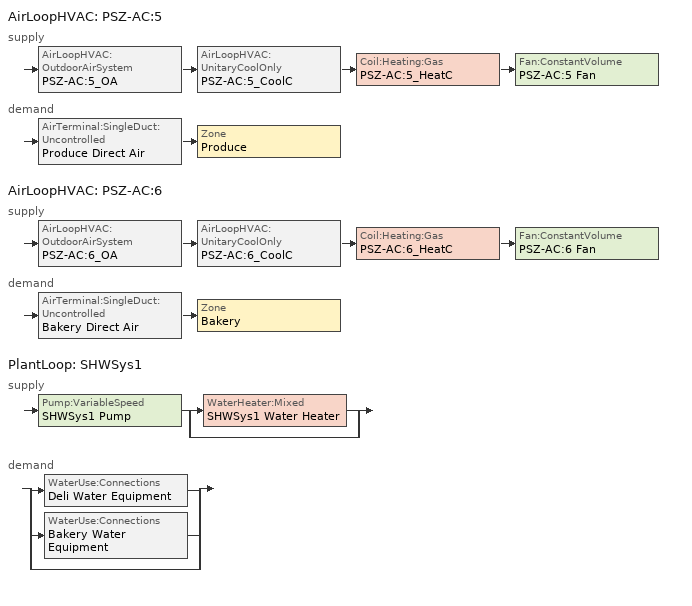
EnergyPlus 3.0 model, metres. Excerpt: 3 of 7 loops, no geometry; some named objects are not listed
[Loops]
AirLoopHVAC 'PSZ-AC:5'
 supply: AirLoopHVAC:OutdoorAirSystem 'PSZ-AC:5_OA' > AirLoopHVAC:UnitaryCoolOnly 'PSZ-AC:5_CoolC' > Coil:Heating:Gas 'PSZ-AC:5_HeatC' > Fan:ConstantVolume 'PSZ-AC:5 Fan'
 demand: AirTerminal:SingleDuct:Uncontrolled 'Produce Direct Air' > Zone 'Produce'
AirLoopHVAC 'PSZ-AC:6'
 supply: AirLoopHVAC:OutdoorAirSystem 'PSZ-AC:6_OA' > AirLoopHVAC:UnitaryCoolOnly 'PSZ-AC:6_CoolC' > Coil:Heating:Gas 'PSZ-AC:6_HeatC' > Fan:ConstantVolume 'PSZ-AC:6 Fan'
 demand: AirTerminal:SingleDuct:Uncontrolled 'Bakery Direct Air' > Zone 'Bakery'
PlantLoop 'SHWSys1'
 supply: Pump:VariableSpeed 'SHWSys1 Pump' > split
  | WaterHeater:Mixed 'SHWSys1 Water Heater'
  | bypass
 demand: split
  | WaterUse:Connections 'Deli Water Equipment'
  | WaterUse:Connections 'Bakery Water Equipment'
  | bypass
[ComponentCost:LineItem]
Name | Line Item Type | Item | Cost per Each | Quantity | Cost per Unit of Output Capacity
Infiltration:Produce | General | Produce | 1 | 0.3253
People:Produce | General | Produce | 1 | 61.2485
LIGHTING EQUIP:Produce | Lights | Produce |  |  | 1
ElectricEquipment:Produce:MiscPlug | General | Produce | 1 | 3.8271
Infiltration:Bakery | General | Bakery | 1 | 0.1204
People:Bakery | General | Bakery | 1 | 17.9984
LIGHTING EQUIP:Bakery | Lights | Bakery |  |  | 1
ElectricEquipment:Bakery:MiscPlug | General | Bakery | 1 | 5.6232
GasEquipment:Bakery:MiscGas | General | Bakery | 1 | 11.2464
[Sizing:Zone] Zone Cooling Design Supply Air Temperature {C}=14; Zone Heating Design Supply Air Temperature {C}=40; Zone Cooling Design Supply Air Humidity Ratio {kg-H20/kg-air}=0.0085; Zone Heating Design Supply Air Humidity Ratio {kg-H20/kg-air}=0.008; Outdoor Air Method=Flow/Zone; Outside Air Flow per Zone Floor Area=0; Zone Sizing Factor=0; Cooling Design Air Flow Method {Flow/Zone | DesignDay}=DesignDay; Cooling Design Air Flow Rate=0; Cooling Minimum Air Flow=0; Cooling Minimum Air Flow Fraction=0; Heating Design Air Flow Method {Flow/Zone | DesignDay}=DesignDay; Heating Design Air Flow Rate=0
Name | Outside Air Flow per Zone {m3/s}
Produce | 1.06705
Bakery | 1.17987
[ZoneControl:Thermostat] Control Type Schedule=Dual Zone Control Type Sched
Name | Zone | Control 1
Produce Thermostat | Produce | Produce DualSPSched
Bakery Thermostat | Bakery | Bakery DualSPSched
[ThermostatSetpoint:DualSetpoint] Heating Setpoint Temperature Schedule=HtgSetP_Sch; Cooling Setpoint Temperature Schedule=ClgSetP_Sch
Produce DualSPSched; Bakery DualSPSched
[Zone equipment]
Produce: Produce Direct Air
Bakery: Bakery Exhaust Fan, Bakery Direct Air
[AirTerminal:SingleDuct:Uncontrolled] Availability Schedule=ALWAYS_ON; Maximum Air Flow Rate {m3/s}=AUTOSIZE
Produce Direct Air; Bakery Direct Air
[SetpointManager:SingleZone:Reheat] Control Variable=Temperature; Minimum Supply Air Temperature C=10; Maximum Supply Air Temperature C=50
Name | Control Zone | Setpoint Node or NodeList
SupAirTemp MngrProduce | Produce | PSZ-AC:5 Supply Equipment Outlet Node
SupAirTemp MngrBakery | Bakery | PSZ-AC:6 Supply Equipment Outlet Node
[WaterUse:Connections]
Name | Water Use Equipment 1
Deli Water Equipment | Deli Water Equipment
Bakery Water Equipment | Bakery Water Equipment
[WaterUse:Equipment] Peak Flow Rate {m3/s}=5.25E-6; Flow Rate Fraction Schedule=BLDG_SWH_SCH
Name | Target Temperature Schedule | Hot Water Supply Temperature Schedule Name  {C} | Zone | Sensible Fraction Schedule | Latent Fraction Schedule
Deli Water Equipment | Deli Water Equipment Temp Sched | Deli Water Equipment Hot Supply Temp Sched | Deli | Deli Water Equipment Sensible fract sched | Deli Water Equipment Latent fract sched
Bakery Water Equipment | Bakery Water Equipment Temp Sched | Bakery Water Equipment Hot Supply Temp Sched | Bakery | Bakery Water Equipment Sensible fract sched | Bakery Water Equipment Latent fract sched
[Refrigeration:Case] Availablility Schedule=ALWAYS_ON; Rated Ambient Temperature {C}=23.88; Rated Ambient Relative Humidity {%}=55; Case Operating Temperature {C}=2.2; Latent Case Credit Curve Type=CaseTemperatureMethod; Case Lighting Schedule=BLDG_LIGHT_SCH; Fraction Of Lighting Energy To Case=1; Case Anti-Sweat Heater Power per Unit Length {W/m}=0; Minimum Anti-Sweat Heater Power per Unit Length {W/m}=0; Anti-Sweat Heater Control Type {******}=None; Humidity At Zero Anti-Sweat Heater Energy {%}=0; Case Height {m}=0; Case Defrost Power per Unit Length {W/m}=0; Defrost Energy Correction Curve Type=None; Under Case HVAC Return Air Fraction=0
Name | Zone | Rated Total Cooling Capacity per Unit length {W/m} | Rated Latent Heat Ratio | Rated Runtime Fraction | Case Length {m} | Latent Case Credit Curve | Standard Case Fan Power per Unit Length {W/m} | Operating Case Fan Power per Unit Length {W/m} | Standard Case Lighting Power per Unit Length {W/m} | Fraction of Anti-Sweat Heater Energy To Case | Case Defrost Type {*******} | Case Defrost Schedule | Case Defrost Drip-Down Schedule | Refrigerated Case Restocking Schedule | Case Credit Fraction Schedule | Case Defrost Type
Produce_Case:1_ MULTIDECKDIARYANDDELICASE | Produce | 1442.25 | 0.3 | 0.85 | 30 | Produce_Case:1_ MULTIDECKDIARYANDDELICASEMultiShelfVertical_LatentEnergyMult | 41 | 41 | 60 | 0.2 | OffCycle | Produce_Case:1_ MULTIDECKDIARYANDDELICASE_CaseDefrost2aDaySched | Produce_Case:1_ MULTIDECKDIARYANDDELICASE_CaseDripDown2aDaySched | Produce_Case:1_ MULTIDECKDIARYANDDELICASE_CaseStockingSched | Produce_Case:1_ MULTIDECKDIARYANDDELICASE_CaseCreditReduxSched
Bakery_Case:1_WALKINFREEZER | Bakery | 461.52 | 0.1 | 0.4 | 2.4 | Bakery_Case:1_WALKINFREEZERSingleShelfHorizontal_LatentEnergyMult | 63 | 63 | 26.25 | 0 |  | Bakery_Case:1_WALKINFREEZER_CaseDefrost2aDaySched | Bakery_Case:1_WALKINFREEZER_CaseDripDown2aDaySched | Bakery_Case:1_WALKINFREEZER_WalkInStockingSched | Bakery_Case:1_WALKINFREEZER_CaseCreditReduxSched | NONE
[Fan:ZoneExhaust]
Bakery Exhaust Fan: Availability Schedule=Hours_of_operation; Fan Efficiency=0.35; Pressure Rise {Pa}=250; Maximum Flow Rate {m3/s} [*******]=1.1799
[AirLoopHVAC] Design Supply Air Flow Rate {m3/s}=AUTOSIZE
PSZ-AC:5; PSZ-AC:6
[SetpointManager:MixedAir]
Name | Control Variable {Temperature} | Control Variable | Setpoint Node or NodeList
PSZ-AC:5_CoolC SAT Manager; PSZ-AC:6_CoolC SAT Manager | Temperature
PSZ-AC:5_HeatC MixedAir Manager |  | Temperature | PSZ-AC:5_HeatC-PSZ-AC:5 FanNode
PSZ-AC:5_OAMixed Air Temp Manager |  | Temperature | PSZ-AC:5_OA-PSZ-AC:5_CoolCNode
PSZ-AC:6_HeatC MixedAir Manager |  | Temperature | PSZ-AC:6_HeatC-PSZ-AC:6 FanNode
PSZ-AC:6_OAMixed Air Temp Manager |  | Temperature | PSZ-AC:6_OA-PSZ-AC:6_CoolCNode
[Sizing:System] Type Of Load To Size On {Sensible}=Sensible; Design Outdoor Air Flow Rate {m3/s}=AUTOSIZE; Minimum System Air Flow Ratio=0.3; Preheat Design Temperature {C}=7; Preheat Design Humidity Ratio {kg-H2O/kg-air}=0.008; Precool Design Temperature {C}=12.8; Precool Design Humidity Ratio {kg-H2O/kg-air}=0.008; Central Cooling Design Supply Air Temperature {C}=12.8; Central Heating Design Supply Air Temperature {C}=40; Sizing Option {Coincident | NonCoincident}=NonCoincident; 100% Outdoor Air in Cooling {Yes | No}=No; 100% Outdoor Air in Heating {Yes | No}=No; Central Cooling Design Supply Air Humidity Ratio {kg-H2O/kg-air}=0.0085; Central Heating Design Supply Air Humidity Ratio {kg-H2O/kg-air}=0.008; Cooling Design Air Flow Method=DesignDay; Cooling Design Air Flow Rate {m3/s}=0; Heating Design Air Flow Method=DesignDay; Heating Design Air Flow Rate {m3/s}=0
PSZ-AC:5; PSZ-AC:6
[Controller:OutdoorAir] Minimum Outdoor Air Flow Rate {m3/s}=AUTOSIZE; Maximum Outdoor Air Flow Rate {m3/s}=AUTOSIZE; Economizer Control Type=NoEconomizer; Economizer Control Action Type=ModulateFlow; Economizer Maximum Limit Dry-Bulb Temperature {C}=28; Economizer Maximum Limit Enthalpy {J/kg}=64000; Economizer Minimum Limit Dry-Bulb Temperature {C}=0; Lockout Type=NoLockout; Minimum Limit Type=FixedMinimum; Minimum Outdoor Air Schedule=MinOA_Sched
PSZ-AC:5_OA_Controller; PSZ-AC:6_OA_Controller
[AirLoopHVAC:UnitaryCoolOnly] Availablility Schedule=ALWAYS_ON
Name | Cooling Coil
PSZ-AC:5_CoolC | PSZ-AC:5_CoolC DXCoil
PSZ-AC:6_CoolC | PSZ-AC:6_CoolC DXCoil
[Coil:Cooling:DX:SingleSpeed] Availablility Schedule=ALWAYS_ON; Rated Total Cooling Capacity {W}=AUTOSIZE; Rated Sensible Heat Ratio=AUTOSIZE; Rated COP=2.78429; Rated Air Flow Rate {m3/s}=AUTOSIZE; Supply Air Fan Operating Mode=ContinuousFanWithCyclingCompressor
Name | Total Cooling Capacity Function of Temperature Curve | Total Cooling Capacity Function of Flow Fraction Curve Name) | Energy Input Ratio Function of Temperature Curve | Energy Input Ratio Function of Flow Fraction Curve | Part Load Fraction Correlation Curve
PSZ-AC:5_CoolC DXCoil | PSZ-AC:5_CoolCLennoxStandard10Ton_TGA120S2B_CapFT | PSZ-AC:5_CoolCLennoxStandard10Ton_TGA120S2B_CapFF | PSZ-AC:5_CoolCLennoxStandard10Ton_TGA120S2B_EIRFT | PSZ-AC:5_CoolCLennoxStandard10Ton_TGA120S2B_EIRFFF | PSZ-AC:5_CoolCLennoxStandard10Ton_TGA120S2B_PLR
PSZ-AC:6_CoolC DXCoil | PSZ-AC:6_CoolCLennoxStandard10Ton_TGA120S2B_CapFT | PSZ-AC:6_CoolCLennoxStandard10Ton_TGA120S2B_CapFF | PSZ-AC:6_CoolCLennoxStandard10Ton_TGA120S2B_EIRFT | PSZ-AC:6_CoolCLennoxStandard10Ton_TGA120S2B_EIRFFF | PSZ-AC:6_CoolCLennoxStandard10Ton_TGA120S2B_PLR
[Coil:Heating:Gas] Availablility Schedule=ALWAYS_ON; Gas Burner Efficiency=0.8; Nominal Capacity {W}=AUTOSIZE
PSZ-AC:5_HeatC; PSZ-AC:6_HeatC
[Fan:ConstantVolume] Availablility Schedule=HVACOperationSchd; Fan Efficiency=0.263678; Pressure Rise {Pa}=500; Maximum Flow Rate {m3/s}=AUTOSIZE; Motor Efficiency=0.825; Motor In Airstream Fraction=1
PSZ-AC:5 Fan; PSZ-AC:6 Fan
[PlantLoop]
SHWSys1: Fluid Type {WATER}=Water; Loop Equipment Operation Scheme=SHWSys1 Loop Operation Scheme List; Maximum Loop Temperature {C}=60; Minimum Loop Temperature {C}=10; Maximum Loop Flow Rate {m3/s}=AUTOSIZE; Minimum Loop Flow Rate {m3/s}=0; Loop Volume {m3}=AUTOSIZE; Load Distribution Scheme {OPTIMAL | SEQUENTIAL}=Optimal
[Sizing:Plant]
SHWSys1: Loop Type {COOLING | HEATING}=Heating; Design Loop Exit Temperature {C}=60; Design Loop Temperature Difference {C}=5
[SetpointManager:Scheduled]
SHWSys1 Loop Setpoint Manager: Control Variable {TEMP}=Temperature; Schedule=SHWSys1-Loop-Temp-Schedule; Setpoint Node=SHWSys1 Supply Outlet Node
[PlantEquipmentOperationSchemes]
SHWSys1 Loop Operation Scheme List: Control Scheme 1 Object Type {*******}=PlantEquipmentOperation:HeatingLoad; Control Scheme 1=SHWSys1 Operation Scheme; Control Scheme 1 Schedule=PlantOnSched
[PlantEquipmentOperation:HeatingLoad]
SHWSys1 Operation Scheme: Load Range 1 Lower Limit {W}=0; Load Range 1 Upper Limit {W}=1000000000000000; Priority Control 1 Equipment List=SHWSys1 Equipment List
[PlantEquipmentList]
SHWSys1 Equipment List: SHWSys1 Water Heater
[Pump:VariableSpeed]
SHWSys1 Pump: Rated Flow Rate {m3/s}=AUTOSIZE; Rated Pump Head {Pa} [179352 Pa = 60 ft]=0.1; Rated Power Consumption {W}=AUTOSIZE; Motor Efficiency=1; Fraction of Motor Inefficiencies to Fluid Stream=0; Coefficient 1 of the Part Load Performance Curve=0; Coefficient 2 of the Part Load Performance Curve=1; Coefficient 3 of the Part Load Performance Curve=0; Coefficient 4 of the Part Load Performance Curve=0; Minimum Flow Rate {m3/s}=0; Pump Control Type {Continuous | Intermittent}=Intermittent
[WaterHeater:Mixed]
SHWSys1 Water Heater: Tank Volume {m3}=0.4; Setpoint Temperature Schedule=SHWSys1 Water Heater Setpoint Temperature Schedule Name; Deadband Temperature Difference {deltaC}=2; Maximum Temperature Limit {C}=82.2222; Heater Control Type {Cycle | Modulate}=Cycle; Heater Maximum Capacity {W}=845000; Heater Fuel Type=NATURALGAS; Heater Thermal Efficiency=0.8; Off Cycle Parasitic Fuel Consumption Rate {W}=20; Off Cycle Parasitic Fuel Type=NATURALGAS; Off Cycle Parasitic Heat Fraction To Tank=0.8; On Cycle Parasitic Fuel Type=NATURALGAS; Ambient Temperature Indicator {Schedule | Zone | Outdoors}=SCHEDULE; Ambient Temperature Schedule=SHWSys1 Water Heater Ambient Temperature Schedule Name; Off Cycle Loss Coefficient to Ambient Temperature {W/K}=6; On Cycle Loss Coefficient to Ambient Temperature {W/K}=6; Use Side Effectiveness=1; Source Side Effectiveness=1; Use Side Design Flow Rate=AUTOSIZE; Source Side Design Flow Rate=AUTOSIZE; Indirect Water Heater Recovery Time=1.5
[Schedule:Compact]
Hours_of_operation; HVACOperationSchd: Through: 12/31, For: Weekdays SummerDesignDay, Until: 06:00, 0, Until: 22:00, 1, Until: 24:00, 0, For: Saturday WinterDesignDay, Until: 06:00, 0, Until: 22:00, 1, Until: 24:00, 0, For: Sunday Holidays AllOtherDays, Until: 06:00, 0, Until: 22:00, 1, Until: 24:00, 0
ALWAYS_ON; PlantOnSched; MinOA_Sched: Through: 12/31, For: AllDays, Until: 24:00, 1
BLDG_LIGHT_SCH: Through: 12/31, For: Weekdays, Until: 06:00, 0.05, Until: 08:00, 0.2, Until: 09:00, 0.5, Until: 18:00, 0.9, Until: 20:00, 0.6, Until: 21:00, 0.5, Until: 22:00, 0.2, Until: 24:00, 0.05, For: Saturday, Until: 06:00, 0.05, Until: 08:00, 0.1, Until: 09:00, 0.3, Until: 10:00, 0.6, Until: 18:00, 0.9, Until: 19:00, 0.5, Until: 21:00, 0.3, Until: 22:00, 0.1, Until: 24:00, 0.05, For: SummerDesignDay, Until: 24:00, 1, For: WinterDesignDay, Until: 24:00, 0, For: Sunday Holidays AllOtherDays, Until: 06:00, 0.05, Until: 10:00, 0.1, Until: 12:00, 0.4, Until: 17:00, 0.6, Until: 18:00, 0.4, Until: 22:00, 0.2, Until: 24:00, 0.05
BLDG_SWH_SCH: Through: 12/31, For: Weekdays SummerDesignDay, Until: 01:00, 0.04, Until: 03:00, 0.05, Until: 07:00, 0.04, Until: 08:00, 0.15, Until: 09:00, 0.23, Until: 10:00, 0.32, Until: 11:00, 0.41, Until: 12:00, 0.57, Until: 13:00, 0.62, Until: 14:00, 0.61, Until: 15:00, 0.5, Until: 16:00, 0.45, Until: 17:00, 0.46, Until: 18:00, 0.47, Until: 19:00, 0.42, Until: 20:00, 0.34, Until: 21:00, 0.33, Until: 22:00, 0.23, Until: 23:00, 0.13, Until: 24:00, 0.08, For: Saturday WinterDesignDay, Until: 01:00, 0.11, Until: 02:00, 0.1, Until: 03:00, 0.08, Until: 06:00, 0.06, Until: 07:00, 0.07, Until: 08:00, 0.2, Until: 09:00, 0.24, Until: 10:00, 0.27, Until: 11:00, 0.42, Until: 12:00, 0.54, Until: 13:00, 0.59, Until: 14:00, 0.6, Until: 15:00, 0.49, Until: 16:00, 0.48, Until: 17:00, 0.47, Until: 18:00, 0.46, Until: 19:00, 0.44, Until: 20:00, 0.36, Until: 21:00, 0.29, Until: 22:00, 0.22, Until: 23:00, 0.16, Until: 24:00, 0.13, For: Sunday Holidays AllOtherDays, Until: 03:00, 0.07, Until: 06:00, 0.06, Until: 07:00, 0.07, Until: 08:00, 0.1, Until: 09:00, 0.12, Until: 10:00, 0.14, Until: 11:00, 0.29, Until: 12:00, 0.31, Until: 14:00, 0.36, Until: 15:00, 0.34, Until: 16:00, 0.35, Until: 17:00, 0.37, Until: 18:00, 0.34, Until: 19:00, 0.25, Until: 20:00, 0.27, Until: 21:00, 0.21, Until: 22:00, 0.16, Until: 23:00, 0.1, Until: 24:00, 0.06
HTGSETP_SCH: Through: 12/31, For: Weekdays WinterDesignDay, Until: 06:00, 15.6, Until: 22:00, 21, Until: 24:00, 15.6, For SummerDesignDay, Until: 24:00, 15.6, For: Saturday, Until: 06:00, 15.6, Until: 22:00, 21, Until: 24:00, 15.6, For: Sunday Holidays AllOtherDays, Until:  6:00, 15.6, Until: 22:00, 21, Until: 24:00, 15.6
CLGSETP_SCH: Through: 12/31, For: Weekdays SummerDesignDay, Until: 06:00, 30, Until: 22:00, 24, Until: 24:00, 30, For: Saturday, Until: 06:00, 30, Until: 22:00, 24, Until: 24:00, 30, For WinterDesignDay, Until: 24:00, 30, For: Sunday Holidays AllOtherDays, Until: 6:00, 30, Until: 22:00, 24, Until: 24:00, 30
Dual Zone Control Type Sched: Through: 12/31, For: AllDays, Until: 24:00, 4
Deli Water Equipment Latent fract sched; Bakery Water Equipment Latent fract sched: Through: 12/31, For: AllDays, Until: 24:00, 0.05
Deli Water Equipment Sensible fract sched; Bakery Water Equipment Sensible fract sched: Through: 12/31, For: AllDays, Until: 24:00, 0.2
Deli Water Equipment Temp Sched; Bakery Water Equipment Temp Sched: Through: 12/31, For: AllDays, Until: 24:00, 43.3
Deli Water Equipment Hot Supply Temp Sched; Bakery Water Equipment Hot Supply Temp Sched: Through: 12/31, For: AllDays, Until: 24:00, 55
Produce_Case:1_ MULTIDECKDIARYANDDELICASE_CaseDefrost2aDaySched; Bakery_Case:1_WALKINFREEZER_CaseDefrost2aDaySched: ON/OFF, Through: 12/31, For:AllDays, Interpolate:Yes, Until: 11:00, 0, Until: 11:20, 1, Until: 23:00, 0, Until: 23:20, 1, Until: 24:00, 0
Produce_Case:1_ MULTIDECKDIARYANDDELICASE_CaseDripDown2aDaySched; Bakery_Case:1_WALKINFREEZER_CaseDripDown2aDaySched: ON/OFF, Through: 12/31, For:AllDays, Interpolate:Yes, Until: 11:00, 0, Until: 11:30, 1, Until: 23:00, 0, Until: 23:30, 1, Until: 24:00, 0
Produce_Case:1_ MULTIDECKDIARYANDDELICASE_CaseStockingSched: Any Number, Through: 12/31, For:AllDays, Until: 13:00, 0, Until: 14:00, 50, Until: 15:00, 35, Until: 24:00, 0
Produce_Case:1_ MULTIDECKDIARYANDDELICASE_CaseCreditReduxSched: Fraction, Through: 12/31, For:AllDays, Interpolate:No, Until: 7:00, 0.2, Until: 21:00, 0.6, Until: 24:00, 0.2
Bakery_Case:1_WALKINFREEZER_WalkInStockingSched: Any Number, Through: 12/31, For: Tuesday Friday, Until: 4:00, 0, Until: 5:00, 725, Until: 6:00, 417, Until: 7:00, 290, Until: 24:00, 0, For: AllOtherDays, Until: 4:00, 0, Until: 5:00, 125, Until: 6:00, 117, Until: 7:00, 90, Until: 19:00, 0, Until: 20:00, 125, Until: 21:00, 117, Until: 22:00, 90, Until: 24:00, 0
Bakery_Case:1_WALKINFREEZER_CaseCreditReduxSched: Fraction, Through: 12/31, For:AllDays, Interpolate:No, Until: 7:00, 0.2, Until: 21:00, 0.4, Until: 24:00, 0.2
SHWSys1-Loop-Temp-Schedule; SHWSys1 Water Heater Setpoint Temperature Schedule Name: Through: 12/31, For: AllDays, Until: 24:00, 60
SHWSys1 Water Heater Ambient Temperature Schedule Name: Through: 12/31, For: AllDays, Until: 24:00, 22
[Curve:Cubic] Minimum Value of x=-35; Maximum Value of x=20
Name | Coefficient1 Constant | Coefficient2 x | Coefficient3 x**2 | Coefficient4 x**3
Produce_Case:1_ MULTIDECKDIARYANDDELICASEMultiShelfVertical_LatentEnergyMult | 0.0265263 | 0.00107803 | 6.02558e-05 | 1.23732e-06
Bakery_Case:1_WALKINFREEZERSingleShelfHorizontal_LatentEnergyMult | 0.0236 | 0.0006 | 0 | 0
[Curve:Quadratic]
Name | Coefficient1 Constant | Coefficient2 x | Coefficient3 x**2 | Minimum Value of x | Maximum Value of x
PSZ-AC:5_CoolCLennoxStandard10Ton_TGA120S2B_CapFF; PSZ-AC:6_CoolCLennoxStandard10Ton_TGA120S2B_CapFF | 0.77136 | 0.34053 | -0.11088 | 0.75918 | 1.13877
PSZ-AC:5_CoolCLennoxStandard10Ton_TGA120S2B_EIRFFF; PSZ-AC:6_CoolCLennoxStandard10Ton_TGA120S2B_EIRFFF | 1.2055 | -0.32953 | 0.12308 | 0.75918 | 1.13877
PSZ-AC:5_CoolCLennoxStandard10Ton_TGA120S2B_PLR; PSZ-AC:6_CoolCLennoxStandard10Ton_TGA120S2B_PLR | 0.771 | 0.229 | 0 | 0 | 1
[Curve:Biquadratic] Minimum Value of x=17; Maximum Value of x=22; Minimum Value of y=29; Maximum Value of y=46
Name | Coefficient1 Constant | Coefficient2 x | Coefficient3 x**2 | Coefficient4 y | Coefficient5 y**2 | Coefficient6 x*y
PSZ-AC:5_CoolCLennoxStandard10Ton_TGA120S2B_CapFT; PSZ-AC:6_CoolCLennoxStandard10Ton_TGA120S2B_CapFT | 0.42415 | 0.04426 | -0.00042 | 0.00333 | -0.00008 | -0.00021
PSZ-AC:5_CoolCLennoxStandard10Ton_TGA120S2B_EIRFT; PSZ-AC:6_CoolCLennoxStandard10Ton_TGA120S2B_EIRFT | 1.23649 | -0.02431 | 0.00057 | -0.01434 | 0.00063 | -0.00038
